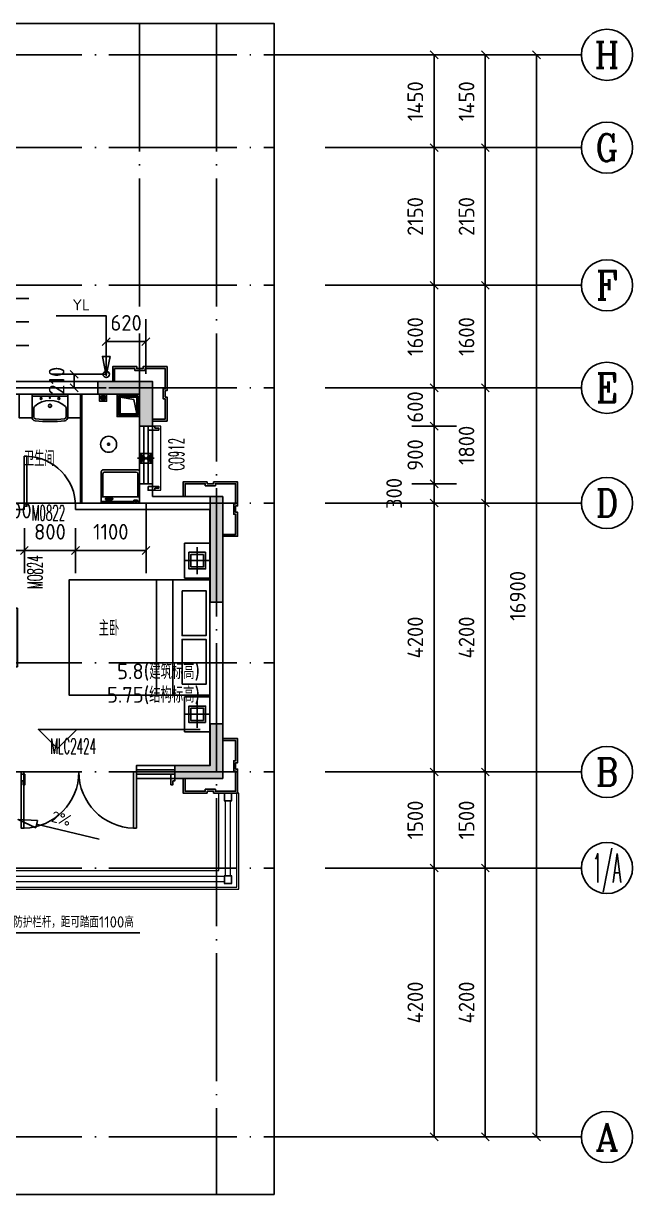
# Model space of a CAD drawing. Header units: millimetres. Extents: x -133666 to 228300, y -346623 to 180165.
# Drawn here: x -24169 to -14655, y -119190 to -100900 of the extents above; entities that cross this region are included whole.
import ezdxf
from ezdxf.enums import TextEntityAlignment as Align

# ---------------------------------------------------------------- set-up
doc = ezdxf.new("R2010")
doc.units = ezdxf.units.MM
doc.header["$LTSCALE"] = 1000
doc.linetypes.add('DASH', pattern=[0.35, 0.25, -0.1])
doc.linetypes.add('DOTE', pattern=[2.42, 2, -0.2, 0.02, -0.2])
doc.layers.get('0').update_dxf_attribs({"linetype": 'CONTINUOUS'})
doc.layers.add('0看线', color=9, linetype='CONTINUOUS', lineweight=0)
doc.layers.add('a-立面铝板造型', color=39, linetype='CONTINUOUS', lineweight=0)
for name, color, linetype in [('0石材', 30, 'CONTINUOUS'), ('0门窗套', 47, 'CONTINUOUS'), ('AXIS_TEXT', 7, 'CONTINUOUS'), ('AXIS_轴号_A', 4, 'CONTINUOUS'), ('AXIS_轴文_A', 7, 'CONTINUOUS'), ('AXIS_轴线_A', 1, 'DOTE'), ('COLU_柱墙_A', 2, 'CONTINUOUS'), ('DIM_标注_A', 3, 'CONTINUOUS'), ('DIM_标高_A', 3, 'CONTINUOUS'), ('DIM_符号_A', 3, 'CONTINUOUS'), ('EQU_厨卫设备_A', 6, 'CONTINUOUS'), ('EQU_活动家具_A', 237, 'CONTINUOUS'), ('HATCH_通用填充_A', 251, 'CONTINUOUS'), ('HOLE_厨卫空调洞口_A', 192, 'CONTINUOUS'), ('LINE_投影线_A', 7, 'CONTINUOUS'), ('LVTRY', 6, 'CONTINUOUS'), ('M门窗标号', 1, 'CONTINUOUS'), ('TEXT_房间名称_A', 6, 'CONTINUOUS'), ('VPIPE-雨水', 4, 'DASH'), ('WALL_填充墙_A', 2, 'CONTINUOUS'), ('WIN_门窗_A', 4, 'CONTINUOUS'), ('洁具，厨具', 6, 'CONTINUOUS'), ('面积线', 3, 'CONTINUOUS')]:
    doc.layers.add(name, color=color, linetype=linetype)
doc.styles.add('_TCH_AXIS', font='COMPLEX', dxfattribs={"bigfont": 'GBCBIG'})
doc.styles.add('_TCH_DIM', font='SIMPLEX.shx', dxfattribs={"width": 0.7, "bigfont": 'GBCBIG.shx'})
doc.styles.add('_中哲汉字字母', font='ZZ中哲字母', dxfattribs={"width": 0.7, "bigfont": 'ZZ中哲汉字'})
doc.styles.add('CADReader_TextStyle', font='tssdeng.shx', dxfattribs={"height": 0.2, "bigfont": 'gbcbig.shx'})
doc.styles.add('COMPLEX', font='COMPLEX')

# ---------------------------------------------------------------- blocks, each defined once
blk = doc.blocks.new('mct-tl')
at = {"layer": '0门窗套'}
blk.add_lwpolyline([(60, 0), (60, -167), (30, -167), (30, -107), (0, -107), (0, 0), (60, 0)], dxfattribs=at)
blk = doc.blocks.new('yuirog')
at = {"layer": '0看线'}
for points in [[(-1020, 5890), (-1020, 5800), (-420, 5800), (-420, 5890)], [(3930, -50), (950, -50), (950, -100), (-100, -100), (-100, 950), (-50, 950), (-50, 4290)], [(1080, 297), (1080, 100), (3180, 100), (3180, 297)]]:
    blk.add_lwpolyline(points, dxfattribs=at)
at = {"layer": '0看线', "linetype": 'DASH', "ltscale": 0.5}
for points in [[(850, 230), (850, 0), (475, 0), (475, 30), (375, 30), (375, 0), (0, 0), (0, 375), (30, 375), (30, 475), (0, 475), (0, 850), (230, 850)], [(3505, 230), (3505, 0), (3880, 0), (3880, 30), (3930, 30)]]:
    blk.add_lwpolyline(points, dxfattribs=at)
at = {"layer": '0门窗套'}
for p in [(-4020, 5997), (1080, 297)]:
    blk.add_blockref('mct-tl', p, dxfattribs=at)
at = {"layer": '0门窗套', "extrusion": (0, 0, -1), "zscale": -1}
for p in [(1620, 5997), (420, 5997), (-3180, 297)]:
    blk.add_blockref('mct-tl', p, dxfattribs=at)
at = {"layer": '0门窗套', "extrusion": (0, 0, -1), "xscale": -1, "zscale": -1}
blk.add_blockref('mct-tl', (1020, 5997), dxfattribs=at)
blk = doc.blocks.new('hgjjujsg')
at = {"layer": '0看线'}
blk.add_lwpolyline([(15463, -2030), (15660, -2030), (15660, -1030), (15463, -1030)], dxfattribs=at)
at = {"layer": '0石材'}
for points in [[(14910, -330), (14910, -100), (15285, -100), (15285, -130), (15385, -130), (15385, -100), (15760, -100), (15760, -475), (15730, -475), (15730, -575), (15760, -575), (15760, -950), (15530, -950)], [(14940, -330), (14940, -130), (15255, -130), (15255, -160), (15415, -160), (15415, -130), (15730, -130), (15730, -445), (15700, -445), (15700, -605), (15730, -605), (15730, -920), (15530, -920)]]:
    blk.add_lwpolyline(points, dxfattribs=at)
at = {"layer": '0门窗套', "extrusion": (0, 0, -1), "zscale": -1, "rotation": 270}
blk.add_blockref('mct-tl', (-15463, -1030), dxfattribs=at)
at = {"layer": '0门窗套', "rotation": 90}
blk.add_blockref('mct-tl', (15463, -2030), dxfattribs=at)
blk = doc.blocks.new('A$C43C32891')
at = {"layer": 'EQU_活动家具_A'}
for p, q in [((410, 2950), (10, 2950)), ((410, 2400), (410, 2950)), ((210, 2885), (210, 2465)), ((0, 2675), (420, 2675)), ((410, 2400), (10, 2400)), ((592, 2375), (592, 575)), ((844, 2375), (844, 575)), ((3019, 1015), (3019, 1935)), ((3019, 1015), (3019, 1935)), ((3049, 1935), (3019, 1935)), ((3049, 1015), (3049, 1935)), ((3049, 1856), (3068, 1856)), ((3068, 1094), (3068, 1856)), ((3068, 1856), (3110, 1804)), ((3110, 1804), (3110, 1146)), ((3068, 1094), (3110, 1146)), ((3049, 1015), (3019, 1015)), ((3049, 1094), (3068, 1094)), ((410, 550), (10, 550)), ((410, 550), (410, 0)), ((210, 65), (210, 485)), ((0, 275), (420, 275)), ((410, 0), (10, 0))]:
    blk.add_line(p, q, dxfattribs=at)
for points in [[(80, 2805), (80, 2545), (340, 2545), (340, 2805)], [(10, 575), (10, 2375), (2210, 2375), (2210, 575)], [(447, 2205), (71, 2205), (71, 1505), (447, 1505)], [(447, 745), (71, 745), (71, 1445), (447, 1445)], [(80, 145), (80, 405), (340, 405), (340, 145)]]:
    blk.add_lwpolyline(points, close=True, dxfattribs=at)
for points in [[(113, 2772), (113, 2577), (308, 2577), (308, 2772), (113, 2772)], [(113, 177), (113, 372), (308, 372), (308, 177), (113, 177)]]:
    blk.add_lwpolyline(points, dxfattribs=at)
blk = doc.blocks.new('卫生间排气孔')
at = {"ltscale": 0.1}
for points in [[(-100, -75), (0, 0), (-100, 75)], [(100, -75), (0, 0), (100, 75)]]:
    blk.add_hatch(color=256, dxfattribs=at).paths.add_polyline_path(points)
for p, q in [((130, 0), (-130, 0)), ((100, 75), (-100, -75)), ((100, -75), (-100, 75))]:
    blk.add_line(p, q, dxfattribs=at)
blk.add_lwpolyline([(100, -75), (-100, -75), (-100, 75), (100, 75)], close=True, dxfattribs=at)
blk = doc.blocks.new('烟道')
at = {"layer": 'LVTRY', "ltscale": 5}
h = blk.add_hatch(dxfattribs=at)
h.set_pattern_fill('ANSI31', color=256, scale=10)
h.set_pattern_definition([(45, (0, 0), (-11.22532015, 11.22532015), [])])
h.paths.add_polyline_path([(307693, 358140), (307693, 357840), (307993, 357840), (307993, 358140)])
h.paths.add_polyline_path([(307973, 358120), (307973, 357860), (307713, 357860), (307713, 358120)], flags=16)
at = {"layer": 'LINE_投影线_A'}
blk.add_lwpolyline([(307713, 357860), (307759, 358081), (307973, 358120)], dxfattribs=at)
at = {"layer": 'LVTRY', "ltscale": 5}
for points in [[(307668, 358165), (308018, 358165), (308018, 357815), (307668, 357815)], [(307693, 358140), (307993, 358140), (307993, 357840), (307693, 357840)], [(307713, 358120), (307973, 358120), (307973, 357860), (307713, 357860)]]:
    blk.add_lwpolyline(points, close=True, dxfattribs=at)
blk = doc.blocks.new('A$C1AB4679B')
at = {"layer": '洁具，厨具'}
for p, q in [((0, 520), (600, 520)), ((0, 520), (0, 34)), ((0, 496), (513, 496)), ((600, 422), (0, 422)), ((26, 422), (26, 65)), ((91, 460), (91, 453)), ((102, 443), (102, 454)), ((102, 454), (147, 454)), ((147, 443), (102, 443)), ((147, 454), (147, 443)), ((154, 461), (154, 453)), ((513, 475), (513, 496)), ((570, 475), (513, 475)), ((570, 496), (600, 496)), ((570, 496), (570, 475)), ((574, 422), (574, 65)), ((600, 34), (600, 520)), ((54, 37), (546, 37)), ((35, 0), (565, 0))]:
    blk.add_line(p, q, dxfattribs=at)
at = {"layer": '洁具，厨具', "extrusion": (0, 0, -1)}
for centre, major_axis, start_param, end_param in [((80, 456), (13.3, 0), 3.141593, 3.873931), ((80, 456), (13.3, 0), 2.409254, 3.141593), ((101, 437), (-41.6, 0), 0.732338, 1.139097), ((101, 474), (-41.6, 0), -1.139097, -0.732338), ((115, 407), (75.5, 0), 4.28069, 4.523836), ((115, 504), (75.5, 0), 1.759349, 2.002495), ((93, 460), (2.81, 0), 3.141593, 4.155445), ((93, 453), (2.81, 0), 3.141593, 4.155445), ((93, 453), (2.81, 0), 2.127741, 3.141593), ((107, 439), (28.7, 0), 4.155445, 4.45996), ((107, 431), (28.7, 0), 4.155445, 4.45996), ((107, 474), (28.7, 0), 1.823226, 2.127741), ((116, 404), (65.7, 0), 4.45996, 4.605954), ((116, 396), (-65.7, 0), 1.318367, 1.464361), ((116, 509), (-65.7, 0), -1.35331, -1.318367), ((124, 359), (-125, 0), 1.382244, 1.570796), ((124, 552), (-125, 0), 4.712389, 4.900942), ((122, 347), (123, 0), 4.605954, 4.712389), ((122, 340), (123, 0), 4.605954, 4.712389), ((122, 347), (-123, 0), 1.570796, 1.677231), ((122, 340), (-123, 0), 1.570796, 1.677231), ((124, 359), (125, 0), -1.570796, -1.382244), ((124, 552), (125, 0), 1.382244, 1.570796), ((129, 404), (-65.7, 0), 1.677231, 1.823226), ((129, 396), (65.7, 0), -1.464361, -1.318367), ((138, 439), (-28.7, 0), 1.823226, 2.127741), ((138, 431), (-28.7, 0), 1.823226, 2.127741), ((138, 474), (28.7, 0), 1.013852, 1.240658), ((134, 407), (-75.5, 0), 1.759349, 2.002495), ((134, 504), (-75.5, 0), 4.28069, 4.523836), ((152, 460), (-2.81, 0), 2.127741, 3.141593), ((152, 453), (-2.81, 0), 2.127741, 3.141593), ((152, 453), (-2.81, 0), 3.141593, 4.155445), ((152, 460), (-2.81, 0), 3.141593, 3.4548), ((148, 437), (41.6, 0), -1.139097, -0.732338), ((148, 474), (41.6, 0), 0.732338, 1.139097), ((169, 456), (13.3, 0), -0.732338, 0), ((169, 456), (-13.3, 0), 3.141593, 3.873931), ((540, 496), (12.2, 0), 3.141593, 9.424778), ((35, 34), (-34.8, 0), 4.712389, 6.283185), ((54, 65), (-27.8, 0), -1.570796, 0), ((546, 65), (-27.8, 0), 3.141593, 4.712389), ((565, 34), (-34.8, 0), 3.141593, 4.712389)]:
    blk.add_ellipse(centre, major_axis=major_axis, ratio=0.978714, start_param=start_param, end_param=end_param, dxfattribs=at)
blk = doc.blocks.new('fhhrthrtjrtjrt')
at = {"layer": 'EQU_厨卫设备_A'}
h = blk.add_hatch(dxfattribs=at)
h.set_pattern_fill('ANSI31', color=256, scale=10, angle=225, style=0)
h.set_pattern_definition([(270, (211505.133, -5066206.199), (-15.875, -9e-15), [])])
edge = h.paths.add_edge_path()
edge.add_arc((-292971, 324146), 39.3, 180, 540)
for p, q in [((-292640, 322501), (-292640, 324201)), ((-292620, 322501), (-292620, 324201))]:
    blk.add_line(p, q, dxfattribs=at)
blk.add_lwpolyline([(-292916, 324201), (-293026, 324201), (-293026, 324091), (-292916, 324091)], close=True, dxfattribs=at)
blk.add_lwpolyline([(-291861, 323831), (-291660, 323831), (-291660, 324201), (-292620, 324201), (-292620, 323831), (-292419, 323831)], dxfattribs=at)
for centre, radius in [((-292971, 324146), 39.3), ((-293057, 323418), 125), ((-293057, 323418), 16)]:
    blk.add_circle(centre, radius, dxfattribs=at)
at = {"layer": 'WALL_填充墙_A', "linetype": 'Continuous'}
for points in [[(-293540, 324201), (-293540, 323701), (-293740, 323701), (-293740, 324401)], [(-293740, 324401), (-290540, 324401)], [(-293540, 324201), (-290640, 324201)], [(-293740, 322601), (-293740, 322801), (-293540, 322801), (-293540, 322501)], [(-294840, 318201), (-294840, 322601)], [(-294840, 322601), (-293740, 322601)], [(-293640, 322401), (-292540, 322401), (-292540, 322501), (-293540, 322501)], [(-291440, 322501), (-291740, 322501), (-291740, 322401), (-291540, 322401)], [(-294640, 318401), (-294640, 322401)], [(-294640, 322401), (-293640, 322401)], [(-294840, 318201), (-294090, 318201), (-294090, 318401), (-294640, 318401)]]:
    blk.add_lwpolyline(points, dxfattribs=at)
at = {"layer": 'WIN_门窗_A', "linetype": 'Continuous'}
for points in [[(-293540, 323701), (-293540, 322801), (-293740, 322801), (-293740, 323701), (-293540, 323701)], [(-293674, 322801), (-293674, 323701)], [(-293607, 322801), (-293607, 323701)], [(-291740, 322451), (-291740, 323231), (-291780, 323231), (-291780, 322451), (-291740, 322451)], [(-293490, 318201), (-293490, 318401), (-294090, 318401), (-294090, 318201), (-293490, 318201)], [(-294090, 318334), (-293490, 318334)], [(-294090, 318268), (-293490, 318268)], [(-293445, 318301), (-293445, 317424), (-293490, 317424), (-293490, 318301), (-293445, 318301)], [(-291690, 318301), (-291690, 317424), (-291735, 317424), (-291735, 318301), (-291690, 318301)]]:
    blk.add_lwpolyline(points, dxfattribs=at)
for centre, radius, start, end in [((-291760, 322451), 780, 91.4693, 180), ((-293468, 318301), 877, 271.4693, 0), ((-291713, 318301), 878, 180, 268.5307)]:
    blk.add_arc(centre, radius, start, end, dxfattribs=at)
at = {"layer": '洁具，厨具'}
for p, q in [((-291860, 324172), (-292420, 324172)), ((-292392, 323845), (-292392, 323986)), ((-291889, 323845), (-291889, 323987))]:
    blk.add_line(p, q, dxfattribs=at)
blk.add_lwpolyline([(-291910, 323785, -0.056951), (-292371, 323785, -0.381268), (-292420, 323840), (-292420, 324201), (-291860, 324201), (-291860, 323840, -0.381268)], format="xyb", close=True, dxfattribs=at)
for centre, radius in [((-292279, 324132), 15), ((-292140, 324144), 8), ((-292001, 324132), 15), ((-292141, 324019), 24.9)]:
    blk.add_circle(centre, radius, dxfattribs=at)
for centre, radius, start, end in [((-292140, 323749), 354, 46.8457, 133.2419), ((-292364, 323986), 28, 133.2419, 180), ((-291917, 323987), 28, 0, 46.8457), ((-292364, 323845), 28, 180, 263.4878), ((-292140, 325801), 1997, 263.4878, 276.5016), ((-291917, 323845), 28, 276.5016, 0)]:
    blk.add_arc(centre, radius, start, end, dxfattribs=at)
at = {"layer": 'a-立面铝板造型', "rotation": 180}
blk.add_blockref('A$C1AB4679B', (-292940, 323021), dxfattribs=at)
at = {"layer": 'EQU_活动家具_A'}
blk.add_blockref('A$C43C32891', (-294650, 318926), dxfattribs=at)
at = {"layer": 'HOLE_厨卫空调洞口_A', "xscale": -1}
blk.add_blockref('卫生间排气孔', (-293640, 323201), dxfattribs=at)
at = {"layer": 'LINE_投影线_A', "extrusion": (0, 0, -1), "xscale": -1, "zscale": -1}
blk.add_blockref('烟道', (601208, -33964), dxfattribs=at)
blk = doc.blocks.new('h54j54j45j4m')
at = {"layer": 'TEXT_房间名称_A', "style": '_中哲汉字字母', "width": 0.7}
for s, p in [('卫生间', (-280546, 323077, 0)), ('主卧', (-279378, 320426))]:
    blk.add_text(s, height=240, dxfattribs=at).set_placement(p)
blk = doc.blocks.new('554y54y')
at = {"layer": 'M门窗标号', "style": '_TCH_DIM', "width": 0.494118}
for s, p in [('C0912', (-278046, 323010)), ('M0824', (-280254, 321161))]:
    blk.add_text(s, height=238, rotation=90, dxfattribs=at).set_placement(p)
for s, p in [('M0822', (-280426, 322227)), ('MLC2424', (-280136, 318584))]:
    blk.add_text(s, height=238, dxfattribs=at).set_placement(p)
blk = doc.blocks.new('yueiaghj')
at = {"layer": '0石材'}
for points in [[(850, 4630), (850, 4860), (475, 4860), (475, 4830), (375, 4830), (375, 4860), (0, 4860), (0, 4485), (30, 4485), (30, 4385), (0, 4385), (0, 4010), (230, 4010)], [(820, 4630), (820, 4830), (505, 4830), (505, 4800), (345, 4800), (345, 4830), (30, 4830), (30, 4515), (60, 4515), (60, 4355), (30, 4355), (30, 4040), (230, 4040)], [(850, 230), (850, 0), (475, 0), (475, 30), (375, 30), (375, 0), (0, 0), (0, 375), (30, 375), (30, 475), (0, 475), (0, 850), (230, 850)], [(820, 230), (820, 30), (505, 30), (505, 60), (345, 60), (345, 30), (30, 30), (30, 345), (60, 345), (60, 505), (30, 505), (30, 820), (230, 820)]]:
    blk.add_lwpolyline(points, dxfattribs=at)
blk = doc.blocks.new('A$C2E3860E6')
at = {"layer": 'HATCH_通用填充_A'}
h = blk.add_hatch(color=256, dxfattribs=at)
h.dxf.hatch_style = 1
h.paths.add_polyline_path([(39600, 200), (40000, 200), (40000, 0), (39400, 0), (39400, 850), (39600, 850)])
h.paths.add_polyline_path([(46600, 200), (46200, 200), (46200, 0), (46800, 0), (46800, 850), (46600, 850)])
h.paths.add_polyline_path([(22400, 200), (22800, 200), (22800, 0), (22200, 0), (22200, 850), (22400, 850)])
h.paths.add_polyline_path([(29400, 200), (29000, 200), (29000, 0), (29600, 0), (29600, 850), (29400, 850)])
h.paths.add_polyline_path([(41950, 15750), (41450, 15750), (41450, 15350), (41950, 15350)])
h.paths.add_polyline_path([(44750, 15750), (44250, 15750), (44250, 15350), (44750, 15350)])
h.paths.add_polyline_path([(38600, 9900), (38600, 10750), (38800, 10750), (38800, 9900)])
h.paths.add_polyline_path([(47600, 9900), (47600, 10750), (47400, 10750), (47400, 9900)])
h.paths.add_polyline_path([(41950, 17300), (41450, 17300), (41450, 16900), (41950, 16900)])
h.paths.add_polyline_path([(44750, 17300), (44250, 17300), (44250, 16900), (44750, 16900)])
h.paths.add_polyline_path([(40800, 13600), (40300, 13600), (40300, 13200), (40800, 13200)])
h.paths.add_polyline_path([(45900, 13600), (45400, 13600), (45400, 13200), (45900, 13200)])
h.paths.add_polyline_path([(35700, 11700), (35700, 11200), (35500, 11200), (35500, 11900), (36350, 11900), (36350, 11700)])
h.paths.add_polyline_path([(34600, 9900), (34600, 8450), (34400, 8450), (34400, 10100), (34600, 10100)])
h.paths.add_polyline_path([(35150, 5900), (34600, 5900), (34600, 6550), (34400, 6550), (34400, 5700), (35150, 5700)])
h.paths.add_polyline_path([(43200, 5900), (43000, 5900), (43000, 5050), (43200, 5050)])
h.paths.add_polyline_path([(43850, 11700), (43850, 11300), (44050, 11300), (44050, 11900), (42150, 11900), (42150, 9900), (44050, 9900), (44050, 10500), (43850, 10500), (43850, 10100), (42350, 10100), (42350, 11700)])
h.paths.add_polyline_path([(50500, 11700), (50500, 11200), (50700, 11200), (50700, 11900), (49850, 11900), (49850, 11700)])
h.paths.add_polyline_path([(51600, 9900), (51600, 8450), (51800, 8450), (51800, 10100), (51600, 10100)])
h.paths.add_polyline_path([(51050, 5900), (51600, 5900), (51600, 6550), (51800, 6550), (51800, 5700), (51050, 5700)])
h.paths.add_polyline_path([(24750, 15750), (24250, 15750), (24250, 15350), (24750, 15350)])
h.paths.add_polyline_path([(27550, 15750), (27050, 15750), (27050, 15350), (27550, 15350)])
h.paths.add_polyline_path([(21400, 9900), (21400, 10750), (21600, 10750), (21600, 9900)])
h.paths.add_polyline_path([(30400, 9900), (30400, 10750), (30200, 10750), (30200, 9900)])
h.paths.add_polyline_path([(24750, 17300), (24250, 17300), (24250, 16900), (24750, 16900)])
h.paths.add_polyline_path([(27550, 17300), (27050, 17300), (27050, 16900), (27550, 16900)])
h.paths.add_polyline_path([(23600, 13600), (23100, 13600), (23100, 13200), (23600, 13200)])
h.paths.add_polyline_path([(28700, 13600), (28200, 13600), (28200, 13200), (28700, 13200)])
h.paths.add_polyline_path([(18500, 11700), (18500, 11200), (18300, 11200), (18300, 11900), (19150, 11900), (19150, 11700)])
h.paths.add_polyline_path([(17400, 9900), (17400, 8450), (17200, 8450), (17200, 10100), (17400, 10100)], flags=17)
h.paths.add_polyline_path([(17950, 5900), (17400, 5900), (17400, 6550), (17200, 6550), (17200, 5700), (17950, 5700)])
h.paths.add_polyline_path([(26000, 5900), (25800, 5900), (25800, 5050), (26000, 5050)])
h.paths.add_polyline_path([(25150, 11700), (25150, 11300), (24950, 11300), (24950, 11900), (26850, 11900), (26850, 9900), (24950, 9900), (24950, 10500), (25150, 10500), (25150, 10100), (26650, 10100), (26650, 11700)])
h.paths.add_polyline_path([(33300, 11700), (33300, 11200), (33500, 11200), (33500, 11900), (32650, 11900), (32650, 11700)])
h.paths.add_polyline_path([(34400, 9900), (34400, 8450), (34600, 8450), (34600, 10100), (34400, 10100)])
h.paths.add_polyline_path([(33850, 5900), (34400, 5900), (34400, 6550), (34600, 6550), (34600, 5700), (33850, 5700)])
h.paths.add_polyline_path([(9850, 15750), (10350, 15750), (10350, 15350), (9850, 15350)])
h.paths.add_polyline_path([(7050, 15750), (7550, 15750), (7550, 15350), (7050, 15350)])
h.paths.add_polyline_path([(13200, 9900), (13200, 10750), (13000, 10750), (13000, 9900)])
h.paths.add_polyline_path([(4200, 9900), (4200, 10750), (4400, 10750), (4400, 9900)])
h.paths.add_polyline_path([(9850, 17300), (10350, 17300), (10350, 16900), (9850, 16900)])
h.paths.add_polyline_path([(7050, 17300), (7550, 17300), (7550, 16900), (7050, 16900)])
h.paths.add_polyline_path([(11000, 13600), (11500, 13600), (11500, 13200), (11000, 13200)])
h.paths.add_polyline_path([(5900, 13600), (6400, 13600), (6400, 13200), (5900, 13200)])
h.paths.add_polyline_path([(16100, 11700), (16100, 11200), (16300, 11200), (16300, 11900), (15450, 11900), (15450, 11700)])
h.paths.add_polyline_path([(5200, 200), (5600, 200), (5600, 0), (5000, 0), (5000, 850), (5200, 850)])
h.paths.add_polyline_path([(17200, 9900), (17200, 8450), (17400, 8450), (17400, 10100), (17200, 10100)])
h.paths.add_polyline_path([(16650, 5900), (17200, 5900), (17200, 6550), (17400, 6550), (17400, 5700), (16650, 5700)])
h.paths.add_polyline_path([(12200, 200), (11800, 200), (11800, 0), (12400, 0), (12400, 850), (12200, 850)])
h.paths.add_polyline_path([(8600, 5900), (8800, 5900), (8800, 5050), (8600, 5050)])
h.paths.add_polyline_path([(9450, 11700), (9450, 11300), (9650, 11300), (9650, 11900), (7750, 11900), (7750, 9900), (9650, 9900), (9650, 10500), (9450, 10500), (9450, 10100), (7950, 10100), (7950, 11700)])
h.paths.add_polyline_path([(1300, 11700), (1300, 11200), (1100, 11200), (1100, 11900), (1950, 11900), (1950, 11700)])
h.paths.add_polyline_path([(200, 9900), (200, 8450), (0, 8450), (0, 10100), (200, 10100)])
h.paths.add_polyline_path([(750, 5900), (200, 5900), (200, 6550), (0, 6550), (0, 5700), (750, 5700)])
edge = h.paths.add_edge_path()
edge.add_line((38750, 5900), (38750, 5700))
edge.add_line((38750, 5700), (39400, 5700))
edge.add_line((39400, 5700), (39400, 5200))
edge.add_line((39400, 5200), (39600, 5200))
edge.add_line((39600, 5200), (39600, 5900))
edge.add_line((39600, 5900), (38750, 5900))
edge.add_line((47450, 5900), (47450, 5700))
edge.add_line((47450, 5700), (46800, 5700))
edge.add_line((46800, 5700), (46800, 5200))
edge.add_line((46800, 5200), (46600, 5200))
edge.add_line((46600, 5200), (46600, 5900))
edge.add_line((46600, 5900), (47450, 5900))
edge.add_line((21550, 5900), (21550, 5700))
edge.add_line((21550, 5700), (22200, 5700))
edge.add_line((22200, 5700), (22200, 5200))
edge.add_line((22200, 5200), (22400, 5200))
edge.add_line((22400, 5200), (22400, 5900))
edge.add_line((22400, 5900), (21550, 5900))
edge.add_line((30250, 5900), (30250, 5700))
edge.add_line((30250, 5700), (29600, 5700))
edge.add_line((29600, 5700), (29600, 5200))
edge.add_line((29600, 5200), (29400, 5200))
edge.add_line((29400, 5200), (29400, 5900))
edge.add_line((29400, 5900), (30250, 5900))
edge.add_line((13050, 5900), (13050, 5700))
edge.add_line((13050, 5700), (12400, 5700))
edge.add_line((12400, 5700), (12400, 5200))
edge.add_line((12400, 5200), (12200, 5200))
edge.add_line((12200, 5200), (12200, 5900))
edge.add_line((12200, 5900), (13050, 5900))
edge.add_line((4350, 5900), (4350, 5700))
edge.add_line((4350, 5700), (5000, 5700))
edge.add_line((5000, 5700), (5000, 5200))
edge.add_line((5000, 5200), (5200, 5200))
edge.add_line((5200, 5200), (5200, 5900))
edge.add_line((5200, 5900), (4350, 5900))
at = {"layer": 'COLU_柱墙_A'}
for points in [[(50500, 11700), (50500, 11200), (50700, 11200), (50700, 11900), (49850, 11900), (49850, 11700), (50500, 11700)], [(51600, 9900), (51600, 8450), (51800, 8450), (51800, 10100), (51600, 10100), (51600, 9900), (51600, 9900)], [(51050, 5900), (51600, 5900), (51600, 6550), (51800, 6550), (51800, 5700), (51050, 5700), (51050, 5900)]]:
    blk.add_lwpolyline(points, dxfattribs=at)
blk = doc.blocks.new('h54j5j56j56j56')
at = {"layer": '0看线'}
blk.add_line((309045, 371396), (309355, 371396), dxfattribs=at)
for points in [[(314015, 369896), (309045, 369896), (309045, 371396)], [(314015, 369926), (309075, 369926), (309075, 371396)], [(314295, 370186), (309355, 370186), (309355, 371396)], [(309175, 370106), (309175, 371276)], [(309255, 370106), (309255, 371276)], [(309275, 370091), (313885, 370091)], [(309275, 370011), (313885, 370011)]]:
    blk.add_lwpolyline(points, dxfattribs=at)
for points in [[(309155, 371396), (309275, 371396), (309275, 371276), (309155, 371276)], [(309160, 371391), (309270, 371391), (309270, 371281), (309160, 371281)], [(309155, 370106), (309275, 370106), (309275, 369986), (309155, 369986)], [(309160, 370101), (309270, 370101), (309270, 369991), (309160, 369991)], [(313885, 370106), (314015, 370106), (314015, 369986), (313885, 369986)], [(313890, 370101), (314010, 370101), (314010, 369991), (313890, 369991)], [(314295, 370106), (314015, 370106), (314015, 369986), (314295, 369986)]]:
    blk.add_lwpolyline(points, close=True, dxfattribs=at)
blk = doc.blocks.new('g4h344')
at = {"layer": 'DIM_标注_A', "linetype": 'Continuous'}
for points in [[(548606, 357489), (548606, 358189)], [(549226, 357489), (549226, 358189)], [(548544, 357777), (548668, 357901)], [(548606, 357339), (548606, 357839), (549226, 357839), (549226, 357339)], [(549164, 357777), (549288, 357901)], [(548044, 357391), (548168, 357267)], [(547756, 357329), (548456, 357329)], [(548606, 357119), (548106, 357119), (548106, 357329), (548606, 357329)], [(547756, 357119), (548456, 357119)], [(548044, 357181), (548168, 357057)]]:
    blk.add_lwpolyline(points, dxfattribs=at)
at = {"layer": 'DIM_符号_A', "linetype": 'Continuous'}
for points in [[(547822, 358240), (548606, 358240), (548606, 357609)], [(548666, 357609), (548606, 357309), (548546, 357609), (548666, 357609)]]:
    blk.add_lwpolyline(points, dxfattribs=at)
at = {"layer": 'VPIPE-雨水', "linetype": 'Continuous'}
blk.add_circle((548606, 357329), 50, dxfattribs=at)
at = {"layer": 'DIM_标注_A', "color": 7, "style": 'CADReader_TextStyle'}
for s, rotation, p in [('620', 360, (548916, 358133)), ('210', 450, (547831, 357229))]:
    blk.add_text(s, height=245, rotation=rotation, dxfattribs=at).set_placement(p, align=Align.MIDDLE)
at = {"layer": 'DIM_符号_A', "color": 7, "style": 'CADReader_TextStyle'}
blk.add_text('YL', height=175, dxfattribs=at).set_placement((548214, 358415), align=Align.MIDDLE)
blk = doc.blocks.new('J54J6K6K')
at = {"layer": 'DIM_标注_A', "linetype": 'Continuous'}
for points in [[(-280840, 322501), (-280840, 321758), (-278640, 321758), (-278640, 322501)], [(-280540, 321408), (-280540, 322108)], [(-279740, 321408), (-279740, 322108)], [(-278640, 321408), (-278640, 322108)], [(-280602, 321697), (-280478, 321820)], [(-279802, 321697), (-279678, 321820)], [(-278702, 321697), (-278578, 321820)]]:
    blk.add_lwpolyline(points, dxfattribs=at)
at = {"layer": 'DIM_标高_A', "linetype": 'Continuous'}
blk.add_lwpolyline([(-277796, 318966), (-280320, 318966), (-280020, 318666), (-279720, 318966)], dxfattribs=at)
at = {"layer": 'DIM_符号_A', "linetype": 'Continuous'}
for points in [[(-281541, 323774), (-281541, 325697), (-280470, 325697)], [(-281541, 325329), (-280470, 325329)], [(-281541, 324962), (-280470, 324962)], [(-280334, 317545), (-280362, 317429), (-280639, 317558), (-280334, 317545)], [(-280348, 317487), (-279370, 317250)], [(-280880, 316318), (-280808, 315790), (-278736, 315790)]]:
    blk.add_lwpolyline(points, dxfattribs=at)
at = {"layer": 'DIM_标注_A', "color": 7, "style": 'CADReader_TextStyle'}
for s, p in [('200', (-280665, 322383)), ('800', (-280140, 322052)), ('1100', (-279190, 322052))]:
    blk.add_text(s, height=245, rotation=360, dxfattribs=at).set_placement(p, align=Align.MIDDLE)
at = {"layer": 'DIM_标高_A', "color": 7, "style": 'CADReader_TextStyle'}
for s, p in [('5.8(建筑标高)', (-277796, 319995)), ('5.75(结构标高)', (-277796, 319628))]:
    blk.add_text(s, height=245, dxfattribs=at).set_placement(p, align=Align.TOP_RIGHT)
at = {"layer": 'DIM_符号_A', "color": 7, "style": 'CADReader_TextStyle'}
blk.add_text('2%%%', height=175, rotation=-13.6238, dxfattribs=at).set_placement((-279964, 317574), align=Align.MIDDLE)
blk.add_text('防护栏杆，距可踏面1100高', height=175, dxfattribs=at).set_placement((-279772, 315965), align=Align.MIDDLE)
blk = doc.blocks.new('_AXISO')
blk.add_circle((0, 0), 0.5)
at = {"layer": 'AXIS_TEXT', "style": 'COMPLEX', "width": 1.041667}
blk.add_attdef('A', text='', height=0.56, dxfattribs=at).set_placement((-0.25, -0.28), (0.25, -0.28), align=Align.FIT)

msp = doc.modelspace()

# ---------------------------------------------------------------- linework, layer by layer
msp.add_lwpolyline([(-20255, -119189.6), (-73655, -119189.6), (-73655, -100899.6), (-20255, -100899.6)], close=True)
at = {"layer": 'AXIS_轴号_A'}
for p, q in [((-19455, -101389.6), (-15455, -101389.6)), ((-19455, -102839.6), (-15455, -102839.6)), ((-19455, -104989.6), (-15455, -104989.6)), ((-19455, -106589.6), (-15455, -106589.6)), ((-19455, -108389.6), (-15455, -108389.6)), ((-19455, -112589.6), (-15455, -112589.6)), ((-19455, -114089.6), (-15455, -114089.6)), ((-19455, -118289.6), (-15455, -118289.6))]:
    msp.add_line(p, q, dxfattribs=at)
at = {"layer": 'AXIS_轴号_A', "linetype": 'Continuous'}
for points in [[(-20255, -118289.6), (-17755, -118289.6), (-17755, -101389.6), (-20255, -101389.6)], [(-19455, -118289.6), (-16155, -118289.6), (-16155, -101389.6), (-19455, -101389.6)], [(-19455, -118289.6), (-16955, -118289.6), (-16955, -101389.6), (-19455, -101389.6)], [(-18105, -101389.6), (-17405, -101389.6)], [(-17816.9, -101327.8), (-17693.2, -101451.5)], [(-17305, -101389.6), (-16605, -101389.6)], [(-17016.9, -101327.8), (-16893.2, -101451.5)], [(-16505, -101389.6), (-15805, -101389.6)], [(-16216.9, -101327.8), (-16093.2, -101451.5)], [(-17816.9, -102777.8), (-17693.2, -102901.5)], [(-17016.9, -102777.8), (-16893.2, -102901.5)], [(-18105, -102839.6), (-17405, -102839.6)], [(-17305, -102839.6), (-16605, -102839.6)], [(-17816.9, -104927.8), (-17693.2, -105051.5)], [(-17016.9, -104927.8), (-16893.2, -105051.5)], [(-18105, -104989.6), (-17405, -104989.6)], [(-17305, -104989.6), (-16605, -104989.6)], [(-18105, -106589.6), (-17405, -106589.6)], [(-17816.9, -106527.8), (-17693.2, -106651.5)], [(-17305, -106589.6), (-16605, -106589.6)], [(-17016.9, -106527.8), (-16893.2, -106651.5)], [(-17816.9, -107127.8), (-17693.2, -107251.5)], [(-18105, -107189.6), (-17405, -107189.6)], [(-18105, -108089.6), (-17405, -108089.6)], [(-17816.9, -108027.8), (-17693.2, -108151.5)], [(-18105, -108389.6), (-17405, -108389.6)], [(-17816.9, -108327.8), (-17693.2, -108451.5)], [(-17305, -108389.6), (-16605, -108389.6)], [(-17016.9, -108327.8), (-16893.2, -108451.5)], [(-18105, -112589.6), (-17405, -112589.6)], [(-17816.9, -112527.8), (-17693.2, -112651.5)], [(-17305, -112589.6), (-16605, -112589.6)], [(-17016.9, -112527.8), (-16893.2, -112651.5)], [(-18105, -114089.6), (-17405, -114089.6)], [(-17816.9, -114027.8), (-17693.2, -114151.5)], [(-17305, -114089.6), (-16605, -114089.6)], [(-17016.9, -114027.8), (-16893.2, -114151.5)], [(-18105, -118289.6), (-17405, -118289.6)], [(-17816.9, -118227.8), (-17693.2, -118351.5)], [(-17305, -118289.6), (-16605, -118289.6)], [(-17016.9, -118227.8), (-16893.2, -118351.5)], [(-16505, -118289.6), (-15805, -118289.6)], [(-16216.9, -118227.8), (-16093.2, -118351.5)]]:
    msp.add_lwpolyline(points, dxfattribs=at)
at = {"layer": 'AXIS_轴线_A', "linetype": 'DOTE'}
for p, q in [((-22355, -100899.6), (-22355, -108389.6)), ((-21155, -100899.6), (-21155, -119189.6)), ((-21155, -100899.6), (-21155, -119189.6)), ((-21155, -100899.6), (-21155, -119189.6)), ((-21155, -100899.6), (-21155, -119189.6)), ((-73655, -101389.6), (-20255, -101389.6)), ((-73655, -102839.6), (-20255, -102839.6)), ((-73655, -104989.6), (-20255, -104989.6)), ((-73655, -106589.6), (-20255, -106589.6)), ((-73655, -108389.6), (-20255, -108389.6)), ((-73655, -110885), (-20255, -110885)), ((-73655, -112589.6), (-20255, -112589.6)), ((-73655, -114089.6), (-20255, -114089.6)), ((-73655, -118289.6), (-20255, -118289.6))]:
    msp.add_line(p, q, dxfattribs=at)

# ---------------------------------------------------------------- block references
msp.add_blockref('hgjjujsg', (-37685, -106159.6))
at = {"xscale": -1}
for name, p in [('yueiaghj', (-20825, -112919.6)), ('yuirog', (-25825, -118619.6)), ('yuirog', (-25825, -118619.6))]:
    msp.add_blockref(name, p, dxfattribs=at)
at = {"layer": 'AXIS_轴号_A'}
ref = msp.add_blockref('_AXISO', (-15055, -101389.6), dxfattribs=dict(at, xscale=800, yscale=800, zscale=800))
ref.add_attrib('A', 'H', dxfattribs={"layer": 'AXIS_轴文_A', "height": 405.5, "style": '_TCH_AXIS'}).set_placement((-15248.2, -101592.4), (-14861.9, -101592.4), align=Align.FIT)
ref = msp.add_blockref('_AXISO', (-15055, -102839.6), dxfattribs=dict(at, xscale=800, yscale=800, zscale=800))
ref.add_attrib('A', 'G', dxfattribs={"layer": 'AXIS_轴文_A', "height": 425.2, "style": '_TCH_AXIS'}).set_placement((-15237.3, -103052.2), (-14872.8, -103052.2), align=Align.FIT)
ref = msp.add_blockref('_AXISO', (-15055, -104989.6), dxfattribs=dict(at, xscale=800, yscale=800, zscale=800))
ref.add_attrib('A', 'F', dxfattribs={"layer": 'AXIS_轴文_A', "height": 445.4, "style": '_TCH_AXIS'}).set_placement((-15224.7, -105212.3), (-14885.4, -105212.3), align=Align.FIT)
ref = msp.add_blockref('_AXISO', (-15055, -106589.6), dxfattribs=dict(at, xscale=800, yscale=800, zscale=800))
ref.add_attrib('A', 'E', dxfattribs={"layer": 'AXIS_轴文_A', "height": 445.4, "style": '_TCH_AXIS'}).set_placement((-15224.7, -106812.3), (-14885.4, -106812.3), align=Align.FIT)
ref = msp.add_blockref('_AXISO', (-15055, -108389.6), dxfattribs=dict(at, xscale=800, yscale=800, zscale=800))
ref.add_attrib('A', 'D', dxfattribs={"layer": 'AXIS_轴文_A', "height": 435.3, "style": '_TCH_AXIS'}).set_placement((-15231.2, -108607.2), (-14878.9, -108607.2), align=Align.FIT)
ref = msp.add_blockref('_AXISO', (-15055, -112589.6), dxfattribs=dict(at, xscale=800, yscale=800, zscale=800))
ref.add_attrib('A', 'B', dxfattribs={"layer": 'AXIS_轴文_A', "height": 435.3, "style": '_TCH_AXIS'}).set_placement((-15231.2, -112807.2), (-14878.9, -112807.2), align=Align.FIT)
ref = msp.add_blockref('_AXISO', (-15055, -114089.6), dxfattribs=dict(at, xscale=800, yscale=800, zscale=800))
ref.add_attrib('A', '1/A', dxfattribs={"layer": 'AXIS_轴文_A', "height": 452.55, "style": '_TCH_AXIS', "width": 0.381818}).set_placement((-15281.3, -114315.9), (-14828.8, -114315.9), align=Align.FIT)
ref = msp.add_blockref('_AXISO', (-15055, -118289.6), dxfattribs=dict(at, xscale=800, yscale=800, zscale=800))
ref.add_attrib('A', 'A', dxfattribs={"layer": 'AXIS_轴文_A', "height": 425.2, "style": '_TCH_AXIS'}).set_placement((-15237.3, -118502.2), (-14872.8, -118502.2), align=Align.FIT)
at = {"layer": 'DIM_标注_A'}
msp.add_blockref('J54J6K6K', (256385.2, -430890.6), dxfattribs=at)
at = {"layer": 'HATCH_通用填充_A'}
msp.add_blockref('A$C2E3860E6', (-72855, -118389.6), dxfattribs=at)
at = {"layer": 'HATCH_通用填充_A', "xscale": -1}
msp.add_blockref('h54j5j56j56j56', (288240.2, -484315.6), dxfattribs=at)
at = {"layer": 'M门窗标号'}
msp.add_blockref('554y54y', (256385.2, -430890.6), dxfattribs=at)
at = {"layer": 'TEXT_房间名称_A'}
msp.add_blockref('h54j54j45j4m', (256385.2, -430890.6), dxfattribs=at)
at = {"layer": 'WALL_填充墙_A', "xscale": -1}
msp.add_blockref('fhhrthrtjrtjrt', (-315895.3, -430890.6), dxfattribs=at)
at = {"layer": '面积线'}
msp.add_blockref('g4h344', (-571481.3, -463708.6), dxfattribs=at)

# ---------------------------------------------------------------- texts
at = {"layer": 'AXIS_轴号_A', "color": 7, "style": 'CADReader_TextStyle'}
for s, rotation, p in [('1450', 90, (-18049, -102114.6)), ('1450', 449.99999, (-17249, -102114.6)), ('2150', 90, (-18049, -103914.6)), ('2150', 449.99999, (-17249, -103914.6)), ('1600', 90, (-18049, -105789.6)), ('1600', 449.99999, (-17249, -105789.6)), ('600', 90, (-18049, -106889.6)), ('1800', 449.99999, (-17249, -107489.6)), ('900', 90, (-18049, -107639.6)), ('300', 90, (-18380, -108239.6)), ('16900', 449.99999, (-16449, -109839.6)), ('4200', 90, (-18049, -110489.6)), ('4200', 449.99999, (-17249, -110489.6)), ('1500', 90, (-18049, -113339.6)), ('1500', 449.99999, (-17249, -113339.6)), ('4200', 90, (-18049, -116189.6)), ('4200', 449.99999, (-17249, -116189.6))]:
    msp.add_text(s, height=245, rotation=rotation, dxfattribs=at).set_placement(p, align=Align.MIDDLE)

doc.saveas('drawing.dxf')
